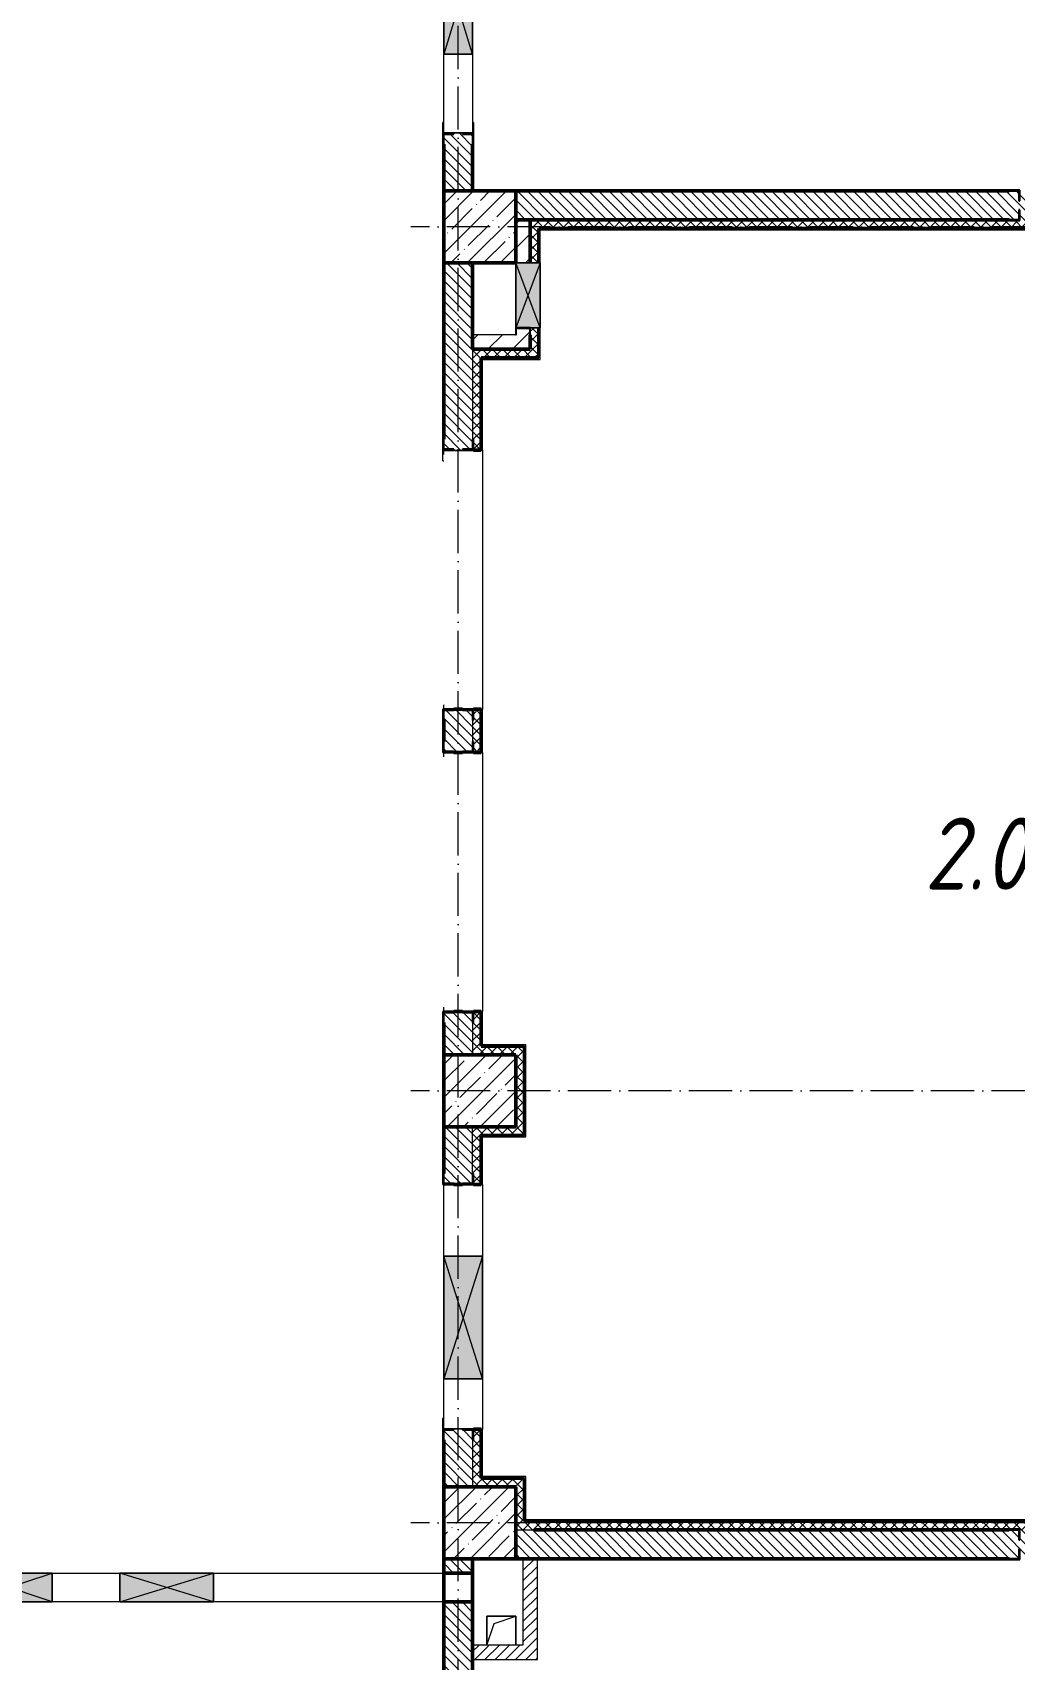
# Model space of a CAD drawing. Header units: millimetres. Extents: x -213536 to 1564669, y -45299 to 942238.
# Drawn here: x 634677 to 641495, y 595925 to 607225 of the extents above; entities that cross this region are included whole.
import ezdxf

# ---------------------------------------------------------------- set-up
doc = ezdxf.new("R2010")
doc.units = ezdxf.units.MM
doc.linetypes.add('50_200_ШТРИХ_1Т_ш5_п1_п1_', pattern=[700, 500, -100, 0, -100])
for name, color, linetype, lineweight in [('3.1) ЖБ окна 1.2 м', 102, 'Continuous', 30), ('A-DETL-GENF-OTLN', 7, 'Continuous', 9), ('A-FLOR-____-OTLN', 7, 'Continuous', 9), ('A-GENM-____-MCUT', 7, 'Continuous', 25), ('A-GENM-____-OTLN', 7, 'Continuous', 9), ('A-GENM-____-OTLN-1', 7, 'Continuous', 25), ('A-GLAZ-____-OTLN', 7, 'Continuous', 9), ('A-WALL-____-MCUT-2', 7, 'Continuous', 50), ('A-WALL-____-MCUT-3', 7, 'Continuous', 9), ('A-WALL-____-OTLN', 7, 'Continuous', 9), ('A-WALL-____-PATT-1', 7, 'Continuous', 9), ('A-WALL-FNSH-MCUT-1', 7, 'Continuous', 9), ('I-WALL-____-OTLN', 7, 'Continuous', 9), ('S-COLS-____-MCUT', 7, 'Continuous', 50), ('S-COLS-____-OTLN', 7, 'Continuous', 9), ('S-GRID-____-OTLN-1', 7, '50_200_ШТРИХ_1Т_ш5_п1_п1_', 9), ('Марки помещений', 7, 'Continuous', 9)]:
    doc.layers.add(name, color=color, linetype=linetype, lineweight=lineweight)
doc.layers.add('A-WALL-____-PATT-2', color=7, linetype='Continuous', lineweight=9, true_color=0x787878)
doc.styles.add('ISOCPEUR_I_3', font='isocpeui.ttf', dxfattribs={"width": 0.85, "height": 2.2})
pattern_1 = [(135, (544282.637, 571544.04), (-35.35534, -35.35534), [])]
pattern_2 = [(45, (544282.637, 571544.04), (-35.35534, 35.35534), []), (135, (544282.637, 571544.04), (-35.35534, -35.35534), [])]
pattern_3 = [(45, (544282.637, 571544.04), (-35.35534, 35.35534), [])]
pattern_4 = [(45, (544282.64, 571544.04), (-84.85281, 84.85281), [])]

# ---------------------------------------------------------------- blocks, each defined once
blk = doc.blocks.new('BSC_Колонна _Прямоугольная - 500х500-V27-АР1_План отверстий 2 этажа в осях 1-64_А-ГГ')
at = {"layer": 'S-COLS-____-OTLN'}
h = blk.add_hatch(dxfattribs=at)
h.set_pattern_fill('FP_56', color=256, style=0, pattern_type=2)
h.set_pattern_definition([(45, (-93500, -25331.04), (-114.04925, 114.04925), []), (45, (-93385.95, -25331.04), (-114.04925, 114.04925), [201.613, -40.323, 3.353, -36.97])])
h.paths.add_polyline_path([(-250, -250), (250, -250), (250, 250), (-250, 250)], flags=0)
at = {"layer": 'S-COLS-____-MCUT'}
for p, q in [((250, 250), (-250, 250)), ((-250, 250), (-250, -250)), ((250, -250), (250, 250)), ((-250, -250), (250, -250))]:
    blk.add_line(p, q, dxfattribs=at)
blk = doc.blocks.new('BSC_Колонна _Прямоугольная - 500х500-V29-АР1_План отверстий 2 этажа в осях 1-64_А-ГГ')
at = {"layer": 'S-COLS-____-OTLN'}
h = blk.add_hatch(dxfattribs=at)
h.set_pattern_fill('FP_58', color=256, style=0, pattern_type=2)
h.set_pattern_definition([(45, (-93500, -34331.04), (-114.04925, 114.04925), []), (45, (-93385.95, -34331.04), (-114.04925, 114.04925), [201.613, -40.323, 3.353, -36.97])])
h.paths.add_polyline_path([(-250, -250), (250, -250), (250, 250), (-250, 250)], flags=0)
at = {"layer": 'S-COLS-____-MCUT'}
for p, q in [((250, 250), (-250, 250)), ((-250, 250), (-250, -250)), ((250, -250), (250, 250)), ((-250, -250), (250, -250))]:
    blk.add_line(p, q, dxfattribs=at)
blk = doc.blocks.new('BSC_Колонна _Прямоугольная - 500х500-V35-АР1_План отверстий 2 этажа в осях 1-64_А-ГГ')
at = {"layer": 'S-COLS-____-OTLN'}
h = blk.add_hatch(dxfattribs=at)
h.set_pattern_fill('FP_64', color=256, style=0, pattern_type=2)
h.set_pattern_definition([(45, (-93500, -28331.04), (-114.04925, 114.04925), []), (45, (-93385.95, -28331.04), (-114.04925, 114.04925), [201.613, -40.323, 3.353, -36.97])])
h.paths.add_polyline_path([(-250, -250), (250, -250), (250, 250), (-250, 250), (-250, -75)], flags=0)
at = {"layer": 'S-COLS-____-MCUT'}
for p, q in [((250, 250), (-250, 250)), ((-250, 250), (-250, -250)), ((250, -250), (250, 250)), ((-250, -250), (250, -250))]:
    blk.add_line(p, q, dxfattribs=at)
blk = doc.blocks.new('АР_Перемычка - АР_Перемычка-28448550-АР1_План отверстий 2 этажа в осях 1-64_А-ГГ')
at = {"layer": 'A-GENM-____-OTLN'}
blk.add_line((-350, -100), (-342, -100), dxfattribs=at)
blk = doc.blocks.new('Фахверк_СКБ_Уголок - 200_3960-28268576-АР1_План отверстий 2 этажа в осях 1-64_А-ГГ')
at = {"layer": 'A-GENM-____-MCUT'}
for p, q in [((200, 156), (125, 156)), ((125, 156), (125, 81)), ((131, 81), (131, 150)), ((131, 150), (200, 150)), ((200, 150), (200, 156)), ((125, 81), (131, 81)), ((131, 19), (125, 19)), ((125, 19), (125, -56)), ((131, -50), (131, 19)), ((125, -56), (200, -56)), ((200, -50), (131, -50)), ((200, -56), (200, -50))]:
    blk.add_line(p, q, dxfattribs=at)
blk = doc.blocks.new('154_Стойка_СКБ_Уголок - СМ-2480_200-28346303-АР1_План отверстий 2 этажа в осях 1-64_А-ГГ')
at = {"layer": 'A-GENM-____-MCUT'}
for p, q in [((125, 156), (125, 81)), ((200, 156), (125, 156)), ((131, 81), (131, 150)), ((131, 150), (200, 150)), ((200, 150), (200, 156)), ((125, 81), (131, 81)), ((131, 19), (125, 19)), ((125, 19), (125, -56)), ((131, -50), (131, 19)), ((125, -56), (200, -56)), ((200, -50), (131, -50)), ((200, -56), (200, -50))]:
    blk.add_line(p, q, dxfattribs=at)
blk = doc.blocks.new('Стойка_Влож_Полоса боковая - Полоса-28213942-АР1_План отверстий 2 этажа в осях 1-64_А-ГГ')
at = {"layer": 'A-GENM-____-OTLN'}
for p, q in [((-5, 60), (0, 60)), ((-5, -60), (-5, 60)), ((0, 31), (0, -31)), ((0, -60), (-5, -60))]:
    blk.add_line(p, q, dxfattribs=at)
blk = doc.blocks.new('Стойка_Влож_Уголок_Опорный - Уголок-28213941-АР1_План отверстий 2 этажа в осях 1-64_А-ГГ')
at = {"layer": 'A-GENM-____-OTLN'}
for p, q in [((-212, -6), (-212, 0)), ((0, 0), (0, -6)), ((-212, -75), (-212, -6)), ((-212, -6), (-206, -6)), ((-212, -75), (-206, -75)), ((-6, -6), (0, -6)), ((-6, -75), (0, -75)), ((0, -6), (0, -75))]:
    blk.add_line(p, q, dxfattribs=at)
blk = doc.blocks.new('Стойка_Влож_Уголок_Опорный - Уголок-V141-АР1_План отверстий 2 этажа в осях 1-64_А-ГГ')
at = {"layer": 'A-GENM-____-OTLN'}
for p, q in [((0, 0), (0, -6)), ((-6, -6), (0, -6)), ((-6, -75), (0, -75)), ((0, -6), (0, -75))]:
    blk.add_line(p, q, dxfattribs=at)
blk = doc.blocks.new('Стойка_Влож_Уголок_Опорный - Уголок-V143-АР1_План отверстий 2 этажа в осях 1-64_А-ГГ')
at = {"layer": 'A-GENM-____-OTLN'}
for p, q in [((-212, -6), (-212, 0)), ((-212, -75), (-212, -6)), ((-212, -6), (-206, -6)), ((-212, -75), (-206, -75))]:
    blk.add_line(p, q, dxfattribs=at)
blk = doc.blocks.new('Фахверк_СКБ_Уголок - 200_3550-28267367-АР1_План отверстий 2 этажа в осях 1-64_А-ГГ')
at = {"layer": 'A-GENM-____-MCUT'}
for p, q in [((200, 156), (125, 156)), ((125, 156), (125, 81)), ((131, 81), (131, 150)), ((131, 150), (200, 150)), ((200, 150), (200, 156)), ((125, 81), (131, 81)), ((131, 19), (125, 19)), ((125, 19), (125, -56)), ((131, -50), (131, 19)), ((125, -56), (200, -56)), ((200, -50), (131, -50)), ((200, -56), (200, -50))]:
    blk.add_line(p, q, dxfattribs=at)
blk = doc.blocks.new('AR_Отверстие прямоугольное _в плите_ - AR_Отверстие прямоугольное _в плите_-30458127-АР1_План отверстий 2 этажа в осях 1-64_А-ГГ')
at = {"layer": 'A-GENM-____-OTLN'}
for p, q in [((100, 100), (-100, 100)), ((-100, 100), (-100, -100)), ((-100, -100), (-50, 50)), ((-50, 50), (100, 100)), ((100, -100), (100, 100))]:
    blk.add_line(p, q, dxfattribs=at)
blk = doc.blocks.new('BSC_Колонна _Прямоугольная1 - 200х200 _металл_-35201446-АР1_План отверстий 2 этажа в осях 1-64_А-ГГ')
at = {"layer": 'S-COLS-____-MCUT'}
for p, q in [((100, 100), (-100, 100)), ((-100, 100), (-100, -100)), ((100, -100), (100, 100)), ((-100, -100), (100, -100))]:
    blk.add_line(p, q, dxfattribs=at)
blk = doc.blocks.new('AR_Отверстие прямоугольное _в стене_ - AR_Отверстие прямоугольное _в стене__ОВ-36849991-АР1_План отверстий 2 этажа в осях 1-64_А-ГГ')
at = {"layer": 'A-GLAZ-____-OTLN'}
blk.add_hatch(color=256, dxfattribs=at).paths.add_polyline_path([(425, -100), (425, 170), (-425, 170), (-425, -100), (220, -100)], flags=0)
at = {"layer": 'A-DETL-GENF-OTLN'}
for p, q in [((-425, -100), (-425, 170)), ((-425, 170), (425, 170)), ((425, 170), (-425, -100)), ((-425, 170), (425, -100)), ((425, 170), (-425, 170)), ((-425, 170), (-425, -100)), ((425, 170), (425, -100)), ((425, -100), (425, 170)), ((425, -100), (-425, -100)), ((-425, -100), (425, -100))]:
    blk.add_line(p, q, dxfattribs=at)
blk = doc.blocks.new('AR_Отверстие прямоугольное _в стене_ - AR_Отверстие прямоугольное _в стене__ОВ-36845443-АР1_План отверстий 2 этажа в осях 1-64_А-ГГ')
at = {"layer": 'A-GLAZ-____-OTLN'}
blk.add_hatch(color=256, dxfattribs=at).paths.add_polyline_path([(325, 100), (-325, 100), (-325, -100), (325, -100)], flags=0)
at = {"layer": 'A-DETL-GENF-OTLN'}
for p, q in [((-325, -100), (-325, 100)), ((-325, 100), (325, 100)), ((325, 100), (-325, -100)), ((-325, 100), (325, -100)), ((325, 100), (-325, 100)), ((-325, 100), (-325, -100)), ((325, 100), (325, -100)), ((325, -100), (325, 100)), ((325, -100), (-325, -100)), ((-325, -100), (325, -100))]:
    blk.add_line(p, q, dxfattribs=at)
blk = doc.blocks.new('AR_Отверстие прямоугольное _в стене_ - AR_Отверстие прямоугольное _в стене__ОВ-36849744-АР1_План отверстий 2 этажа в осях 1-64_А-ГГ')
at = {"layer": 'A-GLAZ-____-OTLN'}
blk.add_hatch(color=256, dxfattribs=at).paths.add_polyline_path([(225, -47), (225, 120), (-225, 120), (-225, -50), (225, -50)], flags=0)
at = {"layer": 'A-DETL-GENF-OTLN'}
for p, q in [((-225, -50), (-225, 120)), ((-225, 120), (225, 120)), ((225, 120), (-225, -50)), ((-225, 120), (225, -50)), ((225, 120), (-225, 120)), ((-225, 120), (-225, -50)), ((225, 120), (225, 50)), ((225, 50), (225, 120)), ((225, -50), (-225, -50)), ((-225, -50), (225, -50))]:
    blk.add_line(p, q, dxfattribs=at)
blk = doc.blocks.new('AR_Отверстие прямоугольное _в стене_ - AR_Отверстие прямоугольное _в стене__ОВ-36852113-АР1_План отверстий 2 этажа в осях 1-64_А-ГГ')
at = {"layer": 'A-GLAZ-____-OTLN'}
blk.add_hatch(color=256, dxfattribs=at).paths.add_polyline_path([(325, 100), (-325, 100), (-325, -100), (325, -100), (325, 65)], flags=0)
at = {"layer": 'A-DETL-GENF-OTLN'}
for p, q in [((-325, -100), (-325, 100)), ((-325, 100), (325, 100)), ((325, 100), (-325, -100)), ((-325, 100), (325, -100)), ((325, 100), (-325, 100)), ((-325, 100), (-325, -100)), ((325, 100), (325, -100)), ((325, -100), (325, 100)), ((325, -100), (-325, -100)), ((-325, -100), (325, -100))]:
    blk.add_line(p, q, dxfattribs=at)
blk = doc.blocks.new('154_Фахверк_СКБ_Швеллер - Тип_100_3960_зеркало-36793856-АР1_План отверстий 2 этажа в осях 1-64_А-ГГ')
at = {"layer": 'A-GENM-____-MCUT'}
for p, q in [((175, 50), (125, 50)), ((125, 50), (125, -50)), ((128, 47), (175, 47)), ((128, -47), (128, 47)), ((175, 47), (175, 50)), ((125, -50), (175, -50)), ((175, -47), (128, -47)), ((175, -50), (175, -47))]:
    blk.add_line(p, q, dxfattribs=at)
blk = doc.blocks.new('AR_Отверстие прямоугольное _в стене_ - AR_Отверстие прямоугольное _в стене__ЭОМ-36813478-АР1_План отверстий 2 этажа в осях 1-64_А-ГГ')
at = {"layer": 'A-GLAZ-____-OTLN'}
blk.add_hatch(color=256, dxfattribs=at).paths.add_polyline_path([(300, 100), (-300, 100), (-300, -100), (300, -100), (300, 65)], flags=0)
at = {"layer": 'A-DETL-GENF-OTLN'}
for p, q in [((-300, -100), (-300, 100)), ((-300, 100), (300, 100)), ((300, 100), (-300, -100)), ((-300, 100), (300, -100)), ((300, 100), (-300, 100)), ((-300, 100), (-300, -100)), ((300, 100), (300, -100)), ((300, -100), (300, 100)), ((300, -100), (-300, -100)), ((-300, -100), (300, -100))]:
    blk.add_line(p, q, dxfattribs=at)
blk = doc.blocks.new('2этаж')
at = {"layer": 'S-GRID-____-OTLN-1', "color": 251, "ltscale": 0.6, "true_color": 0x636466}
for p, q in [((77758.3, 454533.3), (77758.3, 508896.9)), ((88482.7, 493347), (77429.6, 493347)), ((88482.7, 487347), (77429.6, 487347)), ((88482.7, 484347), (77429.6, 484347))]:
    blk.add_line(p, q, dxfattribs=at)

msp = doc.modelspace()

# ---------------------------------------------------------------- hatches: boundary and pattern name
at = {"layer": 'A-WALL-____-PATT-1'}
h = msp.add_hatch(dxfattribs=at)
h.set_pattern_fill('FP_6', color=256, style=0, pattern_type=2)
h.set_pattern_definition(pattern_1)
h.paths.add_polyline_path([(637732.6, 606125.1), (637732.6, 606519.1), (637663.6, 606519.1), (637663.6, 606525.1), (637601.6, 606525.1), (637601.6, 606519.1), (637532.6, 606519.1), (637532.6, 606125.1), (637692.6, 606125.1)], flags=0)
h.paths.add_polyline_path([(637663.6, 608225.1), (637663.6, 608231.1), (637732.6, 608231.1), (637732.6, 608625.1), (637532.6, 608625.1), (637532.6, 608231.1), (637601.6, 608231.1), (637601.6, 608225.1)], flags=0)
h = msp.add_hatch(dxfattribs=at)
h.set_pattern_fill('FP_6', color=256, style=0, pattern_type=2)
h.set_pattern_definition(pattern_1)
h.paths.add_polyline_path([(645032.6, 605925.1), (645032.6, 606125.1), (641532.6, 606125.1), (641532.6, 606056.1), (641526.6, 606056.1), (641526.6, 606125.1), (638032.6, 606125.1), (638032.6, 605925.1), (641526.6, 605925.1), (641526.6, 605994.1), (641532.6, 605994.1), (641532.6, 605925.1), (645014.4, 605925.1)], flags=0)
h = msp.add_hatch(dxfattribs=at)
h.set_pattern_fill('FP_4', color=256, style=0, pattern_type=2)
h.set_pattern_definition(pattern_4)
h.paths.add_polyline_path([(638129.6, 605125.1), (638129.6, 605172.1), (638035.6, 605172.1), (638035.6, 605125.1), (638082.6, 605125.1)], flags=0)
h.paths.add_polyline_path([(638032.6, 605625.1), (638132.6, 605625.1), (638132.6, 605925.1), (638032.6, 605925.1)], flags=0)
h = msp.add_hatch(dxfattribs=at)
h.set_pattern_fill('FP_6', color=256, style=0, pattern_type=2)
h.set_pattern_definition(pattern_1)
h.paths.add_polyline_path([(637732.6, 600125.1), (637732.6, 600419.1), (637663.6, 600419.1), (637663.6, 600425.1), (637601.6, 600425.1), (637601.6, 600419.1), (637532.6, 600419.1), (637532.6, 600125.1)], flags=0)
h.paths.add_polyline_path([(637663.6, 602225.1), (637663.6, 602231.1), (637732.6, 602231.1), (637732.6, 602519.1), (637663.6, 602519.1), (637663.6, 602525.1), (637601.6, 602525.1), (637601.6, 602519.1), (637532.6, 602519.1), (637532.6, 602231.1), (637601.6, 602231.1), (637601.6, 602225.1)], flags=0)
h.paths.add_polyline_path([(637663.6, 604325.1), (637663.6, 604331.1), (637732.6, 604331.1), (637732.6, 605625.1), (637532.6, 605625.1), (637532.6, 604331.1), (637601.6, 604331.1), (637601.6, 604325.1)], flags=0)
h = msp.add_hatch(dxfattribs=at)
h.set_pattern_fill('FP_4', color=256, style=0, pattern_type=2)
h.set_pattern_definition(pattern_4)
h.paths.add_polyline_path([(637732.6, 605025.1), (638132.6, 605025.1), (638132.6, 605125.1), (637732.6, 605125.1)], flags=0)
h = msp.add_hatch(dxfattribs=at)
h.set_pattern_fill('FP_6', color=256, style=0, pattern_type=2)
h.set_pattern_definition(pattern_1)
h.paths.add_polyline_path([(637572.6, 597125.1), (637732.6, 597125.1), (637732.6, 597519.1), (637663.6, 597519.1), (637663.6, 597525.1), (637601.6, 597525.1), (637601.6, 597519.1), (637532.6, 597519.1), (637532.6, 597125.1)], flags=0)
h.paths.add_polyline_path([(637601.6, 599225.1), (637663.6, 599225.1), (637663.6, 599231.1), (637732.6, 599231.1), (637732.6, 599625.1), (637532.6, 599625.1), (637532.6, 599231.1), (637601.6, 599231.1)], flags=0)
h = msp.add_hatch(dxfattribs=at)
h.set_pattern_fill('FP_6', color=256, style=0, pattern_type=2)
h.set_pattern_definition(pattern_1)
h.paths.add_polyline_path([(645014.4, 596625.1), (645032.6, 596625.1), (645032.6, 596825.1), (641532.6, 596825.1), (641532.6, 596756.1), (641526.6, 596756.1), (641526.6, 596825.1), (638032.6, 596825.1), (638032.6, 596625.1), (641526.6, 596625.1), (641526.6, 596694.1), (641532.6, 596694.1), (641532.6, 596625.1), (643246.9, 596625.1)], flags=0)
h = msp.add_hatch(dxfattribs=at)
h.set_pattern_fill('FP_6', color=256, style=0, pattern_type=2)
h.set_pattern_definition(pattern_1)
h.paths.add_polyline_path([(637732.6, 591125.1), (637732.6, 592550.1), (637532.6, 592550.1), (637532.6, 591125.1)], flags=0)
h.paths.add_polyline_path([(637532.6, 593500.1), (637732.6, 593500.1), (637732.6, 593919.1), (637663.6, 593919.1), (637663.6, 593925.1), (637601.6, 593925.1), (637601.6, 593919.1), (637532.6, 593919.1), (637532.6, 593850.1)], flags=0)
h.paths.add_polyline_path([(637663.6, 595725.1), (637663.6, 595731.1), (637732.6, 595731.1), (637732.6, 596325.1), (637532.6, 596325.1), (637532.6, 595731.1), (637601.6, 595731.1), (637601.6, 595725.1)], flags=0)
h.paths.add_polyline_path([(637532.6, 596525.1), (637732.6, 596525.1), (637732.6, 596625.1), (637532.6, 596625.1)], flags=0)
h = msp.add_hatch(dxfattribs=at)
h.set_pattern_fill('FP_5', color=256, style=0, pattern_type=2)
h.set_pattern_definition(pattern_3)
h.paths.add_polyline_path([(638182.6, 596025.1), (638182.6, 596625.1), (638082.6, 596625.1), (638082.6, 596025.1)], flags=0)
h = msp.add_hatch(dxfattribs=at)
h.set_pattern_fill('FP_5', color=256, style=0, pattern_type=2)
h.set_pattern_definition(pattern_3)
h.paths.add_polyline_path([(637732.6, 595925.1), (638182.6, 595925.1), (638182.6, 596025.1), (637732.6, 596025.1)], flags=0)
at = {"layer": 'A-WALL-____-PATT-2'}
h = msp.add_hatch(dxfattribs=at)
h.set_pattern_fill('FP_7', color=256, style=0, pattern_type=2)
h.set_pattern_definition(pattern_2)
h.paths.add_polyline_path([(638192.6, 604965.1), (638192.6, 605175.1), (638132.6, 605175.1), (638132.6, 604965.1)], flags=0)
h.paths.add_polyline_path([(638132.6, 605625.1), (638192.6, 605625.1), (638192.6, 605925.1), (638132.6, 605925.1)], flags=0)
h = msp.add_hatch(dxfattribs=at)
h.set_pattern_fill('FP_7', color=256, style=0, pattern_type=2)
h.set_pattern_definition(pattern_2)
h.paths.add_polyline_path([(644962.6, 605865.1), (644972.6, 605865.1), (644972.6, 605925.1), (641532.6, 605925.1), (641532.6, 605919.1), (641457.6, 605919.1), (641457.6, 605925.1), (638192.6, 605925.1), (638192.6, 605865.1), (643246.9, 605865.1)], flags=0)
h = msp.add_hatch(dxfattribs=at)
h.set_pattern_fill('FP_7', color=256, style=0, pattern_type=2)
h.set_pattern_definition(pattern_2)
h.paths.add_polyline_path([(637792.6, 600125.1), (637792.6, 600425.1), (637738.6, 600425.1), (637738.6, 600350.1), (637732.6, 600350.1), (637732.6, 600125.1)], flags=0)
h.paths.add_polyline_path([(637792.6, 602225.1), (637792.6, 602525.1), (637738.6, 602525.1), (637738.6, 602450.1), (637732.6, 602450.1), (637732.6, 602300.1), (637738.6, 602300.1), (637738.6, 602225.1)], flags=0)
h.paths.add_polyline_path([(637792.6, 604325.1), (637792.6, 605025.1), (637732.6, 605025.1), (637732.6, 604400.1), (637738.6, 604400.1), (637738.6, 604325.1)], flags=0)
h = msp.add_hatch(dxfattribs=at)
h.set_pattern_fill('FP_7', color=256, style=0, pattern_type=2)
h.set_pattern_definition(pattern_2)
h.paths.add_polyline_path([(637792.6, 604965.1), (638132.6, 604965.1), (638132.6, 605025.1), (637792.6, 605025.1)], flags=0)
h = msp.add_hatch(dxfattribs=at)
h.set_pattern_fill('FP_7', color=256, style=0, pattern_type=2)
h.set_pattern_definition(pattern_2)
h.paths.add_polyline_path([(638032.6, 600125.1), (638092.6, 600125.1), (638092.6, 600185.1), (637792.6, 600185.1), (637792.6, 600125.1), (637944.6, 600125.1)], flags=0)
h = msp.add_hatch(dxfattribs=at)
h.set_pattern_fill('FP_7', color=256, style=0, pattern_type=2)
h.set_pattern_definition(pattern_2)
h.paths.add_polyline_path([(638092.6, 599565.1), (638092.6, 600125.1), (638032.6, 600125.1), (638032.6, 599565.1)], flags=0)
h = msp.add_hatch(dxfattribs=at)
h.set_pattern_fill('FP_7', color=256, style=0, pattern_type=2)
h.set_pattern_definition(pattern_2)
h.paths.add_polyline_path([(638032.6, 599565.1), (638032.6, 599625.1), (637732.6, 599625.1), (637732.6, 599565.1), (637944.6, 599565.1)], flags=0)
h = msp.add_hatch(dxfattribs=at)
h.set_pattern_fill('FP_7', color=256, style=0, pattern_type=2)
h.set_pattern_definition(pattern_2)
h.paths.add_polyline_path([(637732.6, 597125.1), (637792.6, 597125.1), (637792.6, 597525.1), (637738.6, 597525.1), (637738.6, 597450.1), (637732.6, 597450.1)], flags=0)
h.paths.add_polyline_path([(637738.6, 599225.1), (637792.6, 599225.1), (637792.6, 599565.1), (637732.6, 599565.1), (637732.6, 599300.1), (637738.6, 599300.1), (637738.6, 599231.1)], flags=0)
h = msp.add_hatch(dxfattribs=at)
h.set_pattern_fill('FP_7', color=256, style=0, pattern_type=2)
h.set_pattern_definition(pattern_2)
h.paths.add_polyline_path([(637802.6, 597125.1), (638032.6, 597125.1), (638032.6, 597185.1), (637792.6, 597185.1), (637792.6, 597125.1)], flags=0)
h = msp.add_hatch(dxfattribs=at)
h.set_pattern_fill('FP_7', color=256, style=0, pattern_type=2)
h.set_pattern_definition(pattern_2)
h.paths.add_polyline_path([(638032.6, 596825.1), (638092.6, 596825.1), (638092.6, 597185.1), (638032.6, 597185.1), (638032.6, 597125.1)], flags=0)
h = msp.add_hatch(dxfattribs=at)
h.set_pattern_fill('FP_7', color=256, style=0, pattern_type=2)
h.set_pattern_definition(pattern_2)
h.paths.add_polyline_path([(644972.6, 596825.1), (644972.6, 596885.1), (638092.6, 596885.1), (638092.6, 596825.1), (641457.6, 596825.1), (641457.6, 596831.1), (641532.6, 596831.1), (641532.6, 596825.1), (644962.6, 596825.1)], flags=0)

# ---------------------------------------------------------------- linework, layer by layer
at = {"layer": 'A-FLOR-____-OTLN'}
for p, q in [((637832.6, 596225.1), (638032.6, 596225.1)), ((637832.6, 596025.1), (637832.6, 596225.1)), ((638032.6, 596225.1), (638032.6, 596025.1))]:
    msp.add_line(p, q, dxfattribs=at)
at = {"layer": 'A-WALL-____-MCUT-2'}
for p, q in [((637532.6, 606450.1), (637532.6, 606125.1)), ((637732.6, 606125.1), (637732.6, 606450.1)), ((641457.6, 606125.1), (638032.6, 606125.1)), ((641457.6, 605925.1), (638032.6, 605925.1)), ((638132.6, 605925.1), (638132.6, 605625.1)), ((638192.6, 605865.1), (644972.6, 605865.1)), ((638192.6, 605625.1), (638192.6, 605865.1)), ((637532.6, 605625.1), (637532.6, 604400.1)), ((637732.6, 605025.1), (637732.6, 605625.1)), ((638132.6, 605125.1), (638132.6, 605025.1)), ((638192.6, 604965.1), (638192.6, 605175.1)), ((638132.6, 605025.1), (637732.6, 605025.1)), ((637792.6, 604325.1), (637792.6, 604965.1)), ((637792.6, 604965.1), (638192.6, 604965.1)), ((637738.6, 604325.1), (637792.6, 604325.1)), ((637663.6, 602525.1), (637601.6, 602525.1)), ((637792.6, 602525.1), (637738.6, 602525.1)), ((637792.6, 602225.1), (637792.6, 602525.1)), ((637532.6, 602450.1), (637532.6, 602300.1)), ((637601.6, 602225.1), (637663.6, 602225.1)), ((637738.6, 602225.1), (637792.6, 602225.1)), ((637663.6, 600425.1), (637601.6, 600425.1)), ((637792.6, 600425.1), (637738.6, 600425.1)), ((637792.6, 600185.1), (637792.6, 600425.1)), ((637532.6, 600350.1), (637532.6, 600125.1)), ((638092.6, 600185.1), (637792.6, 600185.1)), ((638092.6, 599565.1), (638092.6, 600185.1)), ((637532.6, 599625.1), (637532.6, 599300.1)), ((637792.6, 599565.1), (638092.6, 599565.1)), ((637792.6, 599225.1), (637792.6, 599565.1)), ((637601.6, 599225.1), (637663.6, 599225.1)), ((637738.6, 599225.1), (637792.6, 599225.1)), ((637532.6, 597450.1), (637532.6, 597125.1)), ((637792.6, 597525.1), (637738.6, 597525.1)), ((637792.6, 597185.1), (637792.6, 597525.1)), ((638092.6, 597185.1), (637792.6, 597185.1)), ((638092.6, 596885.1), (638092.6, 597185.1)), ((644972.6, 596885.1), (638092.6, 596885.1)), ((641457.6, 596825.1), (638162, 596825.1)), ((637532.6, 596625.1), (637532.6, 596525.1)), ((637732.6, 596525.1), (637732.6, 596625.1)), ((638032.6, 596625.1), (641457.6, 596625.1)), ((637532.6, 596325.1), (637532.6, 595800.1)), ((637732.6, 595800.1), (637732.6, 596325.1))]:
    msp.add_line(p, q, dxfattribs=at)
at = {"layer": 'A-WALL-____-MCUT-3'}
for p, q in [((637732.6, 605025.1), (637732.6, 604400.1)), ((637732.6, 602450.1), (637732.6, 602300.1)), ((637732.6, 600350.1), (637732.6, 600125.1)), ((637732.6, 599300.1), (637732.6, 599625.1)), ((637732.6, 597450.1), (637732.6, 597125.1)), ((638032.6, 596825.1), (638162, 596825.1))]:
    msp.add_line(p, q, dxfattribs=at)
at = {"layer": 'A-WALL-____-OTLN'}
for p, q in [((637802.6, 604325.1), (637802.6, 602525.1)), ((637802.6, 602225.1), (637802.6, 600425.1)), ((637802.6, 599225.1), (637802.6, 598725.1)), ((637802.6, 597875.1), (637802.6, 597525.1))]:
    msp.add_line(p, q, dxfattribs=at)
at = {"layer": 'A-WALL-FNSH-MCUT-1'}
for p, q in [((638202.6, 605855.1), (644962.6, 605855.1)), ((638202.6, 605625.1), (638202.6, 605855.1)), ((638032.6, 605125.1), (637732.6, 605125.1)), ((638202.6, 604955.1), (638202.6, 605175.1)), ((637802.6, 604325.1), (637802.6, 604955.1)), ((637802.6, 604955.1), (638202.6, 604955.1)), ((637792.6, 604325.1), (637802.6, 604325.1)), ((637802.6, 602525.1), (637792.6, 602525.1)), ((637802.6, 602225.1), (637802.6, 602525.1)), ((637792.6, 602225.1), (637802.6, 602225.1)), ((637802.6, 600425.1), (637792.6, 600425.1)), ((637802.6, 600195.1), (637802.6, 600425.1)), ((638102.6, 600195.1), (637802.6, 600195.1)), ((638102.6, 599555.1), (638102.6, 600195.1)), ((637802.6, 599555.1), (638102.6, 599555.1)), ((637802.6, 599225.1), (637802.6, 599555.1)), ((637792.6, 599225.1), (637802.6, 599225.1)), ((637802.6, 597525.1), (637792.6, 597525.1)), ((637802.6, 597195.1), (637802.6, 597525.1)), ((638102.6, 597195.1), (637802.6, 597195.1)), ((638102.6, 596895.1), (638102.6, 597195.1)), ((644962.6, 596895.1), (638102.6, 596895.1)), ((638082.6, 596625.1), (638082.6, 596025.1)), ((638182.6, 595925.1), (638182.6, 596625.1)), ((638082.6, 596025.1), (637732.6, 596025.1)), ((637732.6, 595925.1), (638182.6, 595925.1))]:
    msp.add_line(p, q, dxfattribs=at)
at = {"layer": 'I-WALL-____-OTLN'}
for p, q in [((637532.6, 606525.1), (637532.6, 607075.1)), ((637732.6, 607075.1), (637732.6, 606525.1)), ((637532.6, 604295.1), (637532.6, 604325.1)), ((637532.6, 602525.1), (637532.6, 602555.1)), ((637532.6, 602195.1), (637532.6, 602225.1)), ((637532.6, 600425.1), (637532.6, 600455.1)), ((637532.6, 598725.1), (637532.6, 599225.1)), ((637532.6, 597525.1), (637532.6, 597875.1)), ((634812.6, 596525.1), (635282.6, 596525.1)), ((635932.6, 596525.1), (637532.6, 596525.1)), ((635282.6, 596325.1), (634812.6, 596325.1)), ((637532.6, 596325.1), (635932.6, 596325.1))]:
    msp.add_line(p, q, dxfattribs=at)

# ---------------------------------------------------------------- block references
at = {"layer": '3.1) ЖБ окна 1.2 м'}
msp.add_blockref('2этаж', (559874.3, 112528.1), dxfattribs=at)
at = {"layer": 'A-GENM-____-OTLN'}
for name, p, rotation in [('Стойка_Влож_Уголок_Опорный - Уголок-28213941-АР1_План отверстий 2 этажа в осях 1-64_А-ГГ', (637526.6, 606525.1), 180), ('Стойка_Влож_Полоса боковая - Полоса-28213942-АР1_План отверстий 2 этажа в осях 1-64_А-ГГ', (637632.6, 606525.1), 269.9999999999999), ('Стойка_Влож_Полоса боковая - Полоса-28213942-АР1_План отверстий 2 этажа в осях 1-64_А-ГГ', (637632.6, 604325.1), 89.99999999999991), ('Стойка_Влож_Уголок_Опорный - Уголок-V141-АР1_План отверстий 2 этажа в осях 1-64_А-ГГ', (637526.6, 597525.1), 180), ('Стойка_Влож_Полоса боковая - Полоса-28213942-АР1_План отверстий 2 этажа в осях 1-64_А-ГГ', (637632.6, 597525.1), 269.9999999999999), ('АР_Перемычка - АР_Перемычка-28448550-АР1_План отверстий 2 этажа в осях 1-64_А-ГГ', (637632.6, 597525.1), 89.9999999999999)]:
    msp.add_blockref(name, p, dxfattribs=dict(at, rotation=rotation))
for name, p in [('Стойка_Влож_Уголок_Опорный - Уголок-V143-АР1_План отверстий 2 этажа в осях 1-64_А-ГГ', (637738.6, 604325.1)), ('AR_Отверстие прямоугольное _в плите_ - AR_Отверстие прямоугольное _в плите_-30458127-АР1_План отверстий 2 этажа в осях 1-64_А-ГГ', (637932.6, 596125.1))]:
    msp.add_blockref(name, p, dxfattribs=at)
at = {"layer": 'A-GENM-____-OTLN-1'}
for name, p, rotation in [('154_Стойка_СКБ_Уголок - СМ-2480_200-28346303-АР1_План отверстий 2 этажа в осях 1-64_А-ГГ', (637582.6, 606650.1), 269.9999999999999), ('Фахверк_СКБ_Уголок - 200_3550-28267367-АР1_План отверстий 2 этажа в осях 1-64_А-ГГ', (641657.6, 606075.1), 180), ('154_Фахверк_СКБ_Швеллер - Тип_100_3960_зеркало-36793856-АР1_План отверстий 2 этажа в осях 1-64_А-ГГ', (638082.6, 605300.1), 270), ('154_Стойка_СКБ_Уголок - СМ-2480_200-28346303-АР1_План отверстий 2 этажа в осях 1-64_А-ГГ', (637682.6, 604200.1), 89.9999999999999), ('Фахверк_СКБ_Уголок - 200_3960-28268576-АР1_План отверстий 2 этажа в осях 1-64_А-ГГ', (637582.6, 602650.1), 269.9999999999999), ('Фахверк_СКБ_Уголок - 200_3960-28268576-АР1_План отверстий 2 этажа в осях 1-64_А-ГГ', (637682.6, 602100.1), 89.9999999999999), ('Фахверк_СКБ_Уголок - 200_3960-28268576-АР1_План отверстий 2 этажа в осях 1-64_А-ГГ', (637582.6, 600550.1), 269.9999999999999), ('Фахверк_СКБ_Уголок - 200_3960-28268576-АР1_План отверстий 2 этажа в осях 1-64_А-ГГ', (637682.6, 599100.1), 89.9999999999999), ('154_Стойка_СКБ_Уголок - СМ-2480_200-28346303-АР1_План отверстий 2 этажа в осях 1-64_А-ГГ', (637582.6, 597650.1), 269.9999999999999), ('Фахверк_СКБ_Уголок - 200_3550-28267367-АР1_План отверстий 2 этажа в осях 1-64_А-ГГ', (641657.6, 596775.1), 180)]:
    msp.add_blockref(name, p, dxfattribs=dict(at, rotation=rotation))
at = {"layer": 'A-GLAZ-____-OTLN'}
for name, p, rotation in [('AR_Отверстие прямоугольное _в стене_ - AR_Отверстие прямоугольное _в стене__ОВ-36845443-АР1_План отверстий 2 этажа в осях 1-64_А-ГГ', (637632.6, 607400.1), 269.9999999999999), ('AR_Отверстие прямоугольное _в стене_ - AR_Отверстие прямоугольное _в стене__ОВ-36849744-АР1_План отверстий 2 этажа в осях 1-64_А-ГГ', (638082.6, 605400.1), 270), ('AR_Отверстие прямоугольное _в стене_ - AR_Отверстие прямоугольное _в стене__ОВ-36849991-АР1_План отверстий 2 этажа в осях 1-64_А-ГГ', (637632.6, 598300.1), 269.9999999999999), ('AR_Отверстие прямоугольное _в стене_ - AR_Отверстие прямоугольное _в стене__ЭОМ-36813478-АР1_План отверстий 2 этажа в осях 1-64_А-ГГ', (634512.6, 596425.1), 180), ('AR_Отверстие прямоугольное _в стене_ - AR_Отверстие прямоугольное _в стене__ОВ-36852113-АР1_План отверстий 2 этажа в осях 1-64_А-ГГ', (635607.6, 596425.1), 180)]:
    msp.add_blockref(name, p, dxfattribs=dict(at, rotation=rotation))
at = {"layer": 'S-COLS-____-OTLN'}
for name, p in [('BSC_Колонна _Прямоугольная - 500х500-V29-АР1_План отверстий 2 этажа в осях 1-64_А-ГГ', (637782.6, 605875.1)), ('BSC_Колонна _Прямоугольная - 500х500-V35-АР1_План отверстий 2 этажа в осях 1-64_А-ГГ', (637782.6, 599875.1)), ('BSC_Колонна _Прямоугольная - 500х500-V27-АР1_План отверстий 2 этажа в осях 1-64_А-ГГ', (637782.6, 596875.1))]:
    msp.add_blockref(name, p, dxfattribs=at)
at = {"layer": 'S-COLS-____-OTLN', "rotation": 270.0000000000001}
msp.add_blockref('BSC_Колонна _Прямоугольная1 - 200х200 _металл_-35201446-АР1_План отверстий 2 этажа в осях 1-64_А-ГГ', (637632.6, 596425.1), dxfattribs=at)

# ---------------------------------------------------------------- texts
at = {"layer": 'Марки помещений', "insert": (640870.3, 601772.4), "char_height": 500, "width": 785.654, "attachment_point": 1, "style": 'ISOCPEUR_I_3'}
msp.add_mtext('2.038', dxfattribs=at)

doc.saveas('drawing.dxf')
